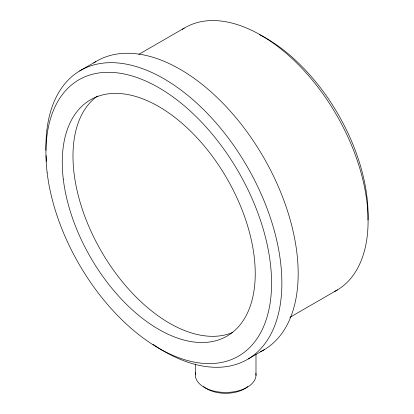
<?xml version="1.0" encoding="UTF-8"?>
<svg xmlns="http://www.w3.org/2000/svg" width="414" height="414" viewBox="0 0 414 414"><rect width="100%" height="100%" fill="white"/><g stroke="black" fill="none" stroke-linecap="round" stroke-linejoin="round"><path stroke-width="0.62" d="M79.597 70.996L95.898 61.582M138.866 54.327L184.235 28.131M289.857 317.357L337.467 289.872M248.188 358.964L264.489 349.556M255.987 354.136L255.987 375.477M195.341 364.03L195.341 374.375M255.868 373.278A30.336 17.512 0 0 1 225.19 392.441A30.336 17.512 0 0 1 195.568 372.729M247.738 386.562A26.687 15.411 0 0 1 203.59 386.562M182.17 29.441A151.653 87.556 60 0 1 336.416 114.766A151.653 87.556 60 0 1 334.264 291.647M93.75 62.944A166.852 96.333 60 0 1 263.573 157.325A166.852 96.333 60 0 1 260.582 351.698M232.321 332.582A136.454 78.784 60 0 1 100.618 250.066A136.454 78.784 60 0 1 97.43 96.048M45.949 150.37A166.852 96.333 60 0 1 165.517 79.695A166.852 96.333 60 0 1 281.706 290.23A166.852 96.333 60 0 1 153.004 344.35M46.554 161.476A166.852 96.333 60 0 1 46.145 155.555M259.402 34.595A144.357 83.343 60 0 1 367.979 220.062M63.29 179.117A136.454 78.784 60 0 0 218.68 339.873A136.454 78.784 60 0 0 194.264 134.871A136.454 78.784 60 0 0 63.29 179.117M47.129 172.545A159.556 92.12 60 0 0 228.823 360.511A159.556 92.12 60 0 0 200.278 120.8A159.556 92.12 60 0 0 47.129 172.545"/></g></svg>
